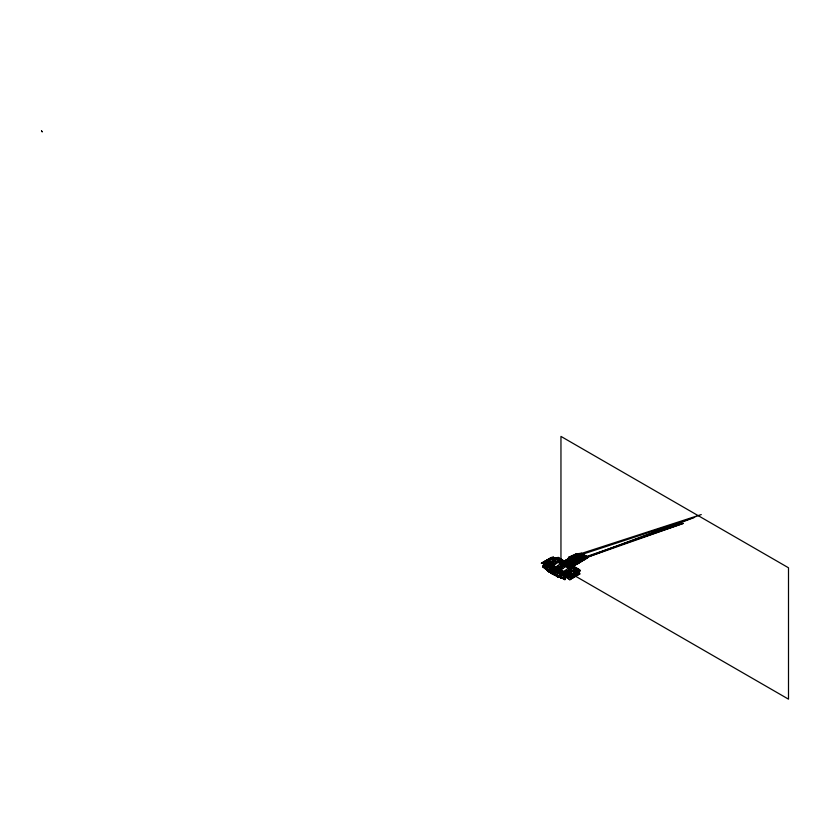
<?xml version="1.0" encoding="UTF-8"?>
<svg xmlns="http://www.w3.org/2000/svg" width="830" height="830" viewBox="0 0 830 830"><rect width="100%" height="100%" fill="white"/><g stroke="black" fill="none" stroke-linecap="round" stroke-linejoin="round"><path stroke-width="1.25" d="M568.125 567.004L570.168 565.821L567.544 566.651L569.598 565.396L570.168 565.821M571.995 558.901L573.872 559.991L571.413 559.192L571.995 558.87M560.395 570.843L562.979 572.42L560.395 570.843L561.453 570.168L564.027 571.808L562.979 572.42M562.771 574.951L565.168 573.509L566.859 574.599L564.691 575.854L562.771 574.9L565.168 573.509M562.979 571.403L563.549 571.746L562.346 571.766L563.549 571.725M564.691 575.854L566.859 574.547M565.562 573.364L569.868 570.853L571.185 571.694L566.89 574.173L565.562 573.333L569.868 570.853M566.382 570.822L567.678 571.621L566.06 572.555L564.753 571.735L566.382 570.791M566.89 574.173L571.185 571.663M569.971 565.624L567.544 566.651M571.746 571.227L574.993 569.328L573.364 568.332L570.117 570.231L571.746 571.206M573.81 570.532L572.99 571.061L574.661 572.077L575.481 571.6L574.661 572.026L572.99 571.009L573.81 570.532L575.481 571.6M573.966 570.2L576.954 572.026L575.107 573.094L572.109 571.227L573.966 570.168M542.924 566.039L544.677 566.983M543.214 565.884C542.353 568.394 548.008 567.429 547.126 570.044M544.864 568.031L545.144 566.994L545.445 568.986M545.32 567.741L547.385 568.571L547.53 570.999L549.408 571.995L549.346 570.895L547.603 569.857M545.497 567.772L545.59 568.944L547.312 569.93M547.499 570.947L547.395 568.851M547.592 569.961L545.206 568.851M547.592 569.712C550.601 568.405 550.684 575.387 547.603 570.677M549.699 571.808L549.668 570.822M550.612 571.465L550.715 572.555L552.438 573.551M552.251 573.613L552.541 572.576M555.104 575.252L555 574.132L553.288 573.146M553.288 573.904C554.45 575.937 557.314 574.516 553.631 573.001L553.216 574.287L555 575.356M557.843 576.995L556.1 575.979L556.027 574.837M558.227 576.736C559.161 575.294 555.125 572.856 556.121 575.812M562.833 577.535L564.929 578.22L565.054 579.382M564.774 579.527L564.67 578.406M571.569 557.283L573.54 558.424L570.874 557.584L571.569 557.252L570.874 557.584L572.856 558.683M571.891 557.148L572.825 556.723L574.796 557.895L573.862 558.289L571.891 557.127L572.825 556.723M573.52 556.463L575.024 557.77M573.769 558.694L576.456 558.268L575.75 557.77L573.769 558.694L574.485 559.109L576.466 558.175M574.298 559.555L576.964 560.364L574.298 559.555L576.269 560.655M575.449 555.457L577.358 556.619L579.278 555.758L577.348 554.648L573.81 556.359L574.63 556.806M575.605 557.075L578.697 556.328L580.035 557.065L578.697 556.297L575.605 557.075L576.134 557.418M575.75 557.77L576.456 558.268M576.456 558.632L578.437 559.742M575.947 557.459L578.002 558.497L580.035 557.065M581.093 556.806L579.174 557.667L581.104 558.777L583.002 557.967L581.093 556.806L578.655 557.677L579.195 557.957M586.758 556.266L586.198 556.702L586.997 556.671M586.924 556.328L585.897 556.525L587.09 556.826L585.513 555.789M579.734 554.492L577.888 554.502L579.143 554.129L584.725 557.355L583.48 557.75L582.888 557.387L584.133 557.013M579.143 554.15L577.888 554.523M579.88 554.575L578.624 554.948L580.471 554.897M580.191 554.004C577.701 553.838 587.816 556.65 584.725 557.21M580.45 555.944L582.11 555.965L580.45 555.944L581.062 556.297M580.616 555L579.371 555.384L581.208 555.322M582.65 556.183L581.405 556.557L582.733 557.324L583.988 556.951M583.241 556.525L581.996 556.878L583.397 556.588M547.779 569.743L547.613 570.739M557.936 576.923L557.843 575.781L556.162 574.796M568.675 574.049L569.702 573.437L571.963 574.837L570.947 575.429L568.986 573.789M585.876 556.079L584.289 555.062L580.512 556.183L574.132 558.818L563.715 564.67L560.935 563.062L564.929 560.8L564.836 561.505L557.833 557.49L554.461 558.922M566.61 559.887C563.954 561.931 569.826 558.248 567.471 559.347L567.232 559.783M587.412 557.594L587.412 556.868L583.583 557.957L573.478 562.356L577.514 562.128L577.742 561.443L573.478 562.356L569.494 564.659L578.313 571.714L579.745 573.862L569.857 579.765C561.36 573.841 550.446 571.258 542.903 563.487L541.44 563.165L551.338 557.459L553.278 557.262L563.809 561.371M552.531 573.489L552.51 572.472M561.63 578.095L561.588 577.006L559.887 575.958L559.596 577.369M568.82 568.882L570.355 567.979L569.795 567.429L568.27 568.332L568.82 568.882L570.345 568M569.65 569.712L571.185 568.809L570.552 568.177L569.017 569.079L569.66 569.691M571.465 568.664L572.669 567.928L571.289 566.548L570.075 567.284L571.486 568.612M577.389 554.897L576.03 553.921L568.872 557.127L567.782 559.078L560.935 562.792L563.715 564.4M572.005 566.454C572.275 568.177 572.908 564.753 570.916 565.303L570.127 565.365L572.461 566.185M569.743 557.127L573.987 555.208M562.605 563.238L562.325 563.861L563.145 563.311M563.311 564.41L554.129 571.455M583.148 554.616L584.901 555.395M559.845 562.232L562.481 561.36L559.845 562.232L562.273 561.163L560.426 562.543M567.896 562.294L559.721 568.415L558.331 567.616L561.962 564.857M574.204 555.488L576.03 553.921L581.156 553.257L587.412 556.868L581.56 553.89M557.812 566.548L558.538 565.956L557.262 566.236L557.802 566.506M562.18 568.062L561.453 568.643L562.719 568.374L562.18 568.104M541.44 563.363L551.338 557.656L553.278 557.501L559.825 560.292M548.246 560.686L549.263 560.074L551.535 561.329L550.508 561.92L548.246 560.686L550.508 561.9M552.51 559.296L553.34 558.766L555.011 559.721L554.181 560.198L552.51 559.244L554.181 560.198M555.146 558.849L558.31 557.438L564.94 561.599L565.832 560.26M550.114 562.128L549.087 562.74L546.825 561.485L547.841 560.893L550.114 562.149M558.31 557.438L556.691 558.144L557.833 557.49L557.833 558.486M548.111 563.767L549.802 564.691L548.111 563.715L545.933 564.971L547.406 566.07L549.802 564.691L547.406 566.07M555.716 559.628C547.561 563.674 562.242 558.279 552.728 558.009L550.881 559.109L553.869 560.727M552.49 562.699L550.757 563.695L549.854 563.331L551.577 562.335C554.056 562.647 548.993 561.931 551.639 562.75C550 562.512 551.763 562.865 551.577 562.335M549.854 563.331L550.757 563.829L552.49 562.823M549.159 565.531L549.844 565.116L554.035 567.419L553.351 567.803L549.159 565.531L553.351 567.782M559.825 559.866L555.841 562.169L553.568 565.396L561.526 560.136M557.822 561.09L556.308 562.014L558.455 561.194M559.296 560.198L558.102 560.893L559.503 561.184C561.246 560.043 559.503 559.991 559.503 560.987L558.497 560.831M558.123 561.267L556.629 561.9M558.652 561.225L557.138 562.138L559.213 561.308M552.832 564.867L554.45 563.912L553.143 563.197L551.525 564.161L552.832 564.846M552.718 565.209L551.67 565.884L554.243 567.284L555.301 566.61L552.718 565.209L555.301 566.61M546.96 568.82L545.632 567.73M560.935 563.062L563.715 564.535L567.45 562.512L564.659 560.644L559.825 563.342L558.165 562.429L561.62 560.437L563.269 561.36M558.165 562.45L562.149 560.437L561.464 560.831L561.464 560.167L563.549 561.516M554.865 566.61L553.392 566.558L554.067 566.174M567.347 559.462L566.755 559.793M563.601 561.837L560.094 563.829L560.717 564.182L565.77 561.412L566.88 562.512M563.85 561.661L567.99 559.379M563.757 561.889L563.964 562.418M564.276 561.505L564.929 561.163M551.545 569.38L557.003 572.814L551.545 569.66M552.24 569.235L555.976 567.077L557.148 567.886L553.413 570.044L552.24 569.37L555.976 567.212L557.148 567.886M561.007 564.359L562.771 563.311M567.274 560.624C570.168 558.507 567.347 561.433 566.537 560.209M561.007 564.327L561.671 564.742L563.446 563.695M566.423 561.869L565.593 562.377L566.112 562.678M568.27 561.07L565.821 562.024L567.461 561.08L566.164 560.333M557.148 567.762L553.413 570.044M563.518 563.954L561.972 564.919L683.422 523.357L563.363 565.718M561.495 562.792L563.715 563.881L567.45 562.252M580.71 554.201L582.235 553.6M563.715 564.078L566.942 562.19M581.125 554.139L582.245 553.921M563.435 564.504L567.419 562.294M552.147 573.706C549.502 573.779 549.844 569.702 552.365 572.275M569.982 562.055L569.224 562.512L570.231 562.221M566.319 564.327L563.663 565.884L564.327 566.278C567.149 566.205 566.216 563.612 566.983 564.742M555.602 571.185L559.347 569.027L560.52 569.702L559.347 569.152L555.602 571.185L556.774 571.995L560.52 569.702M564.327 566.278L566.983 564.711M567.274 564.877L564.618 566.444L565.24 566.797L567.896 565.24L567.274 564.877L567.896 565.24M568.177 564.836L567.627 564.535L568.519 564.649M571.517 563.072L572.897 562.211L572.171 561.796L570.781 562.595L571.517 563.02M571.196 565.095L570.947 563.912L571.58 563.57L571.828 564.753M574.682 562.491L572.005 564.628L571.787 563.56L573.229 563.259L572.524 563.124M573.208 563.248L573.883 562.366L573.364 563.165M569.857 579.765L567.938 577.711L557.003 572.814M559.503 571.351L560.177 570.947L564.369 573.53L563.695 573.914L559.503 571.341M571.891 564.099L575.283 562.024L574.868 562.553M570.469 565.562L577.742 561.443M570.978 565.531L572.181 567.014M576.767 562.201C578.448 560.333 575.875 564.514 576.85 562.242M571.03 565.645L571.663 565.323M579.807 560.592L579.174 561.339M579.413 561.319L578.043 562.138M581.83 559.877L580.844 560.447M556.007 574.91L558.175 575.688M580.263 560.987L581.073 560.509M582.089 559.887L581.394 561.453L583.936 559.306L580.409 561.412L581.405 561.402M586.945 557.086L583.708 555.229M571.766 566.05L563.809 571.299L569.494 570.044L573.478 567.751M572.067 565.873C574.35 563.881 574.962 564.473 576.051 564.4L576.02 562.543L572.067 564.825L572.098 565.894M576.767 563.082L577.607 562.688L577.535 561.754M579.765 560.561L579.807 561.464L577.888 562.522L577.929 561.671M581.301 560.644L580.492 561.101L583.915 559.15M582.971 559.679L583.895 559.14M571.984 566.091L572.627 565.749L572.627 566.589L587.412 558.019L587.318 557.044C589.072 557.615 585.399 558.549 587.879 557.366M572.783 565.624L572.814 566.485L572.783 565.624C574.474 564.825 572.752 567.181 571.486 566.496L573.385 566.143L579.537 569.702L580.014 571.299L579.164 572.306L578.479 570.075L570.293 565.261L570.293 565.925M574.215 564.836L573.582 566.008M579.734 561.62L579.734 562.346L579.734 561.62L576.29 563.56C576.518 566.081 586.26 557.324 576.632 563.881M575.325 564.483L578.79 562.636M584.382 559.648L584.434 558.434L584.382 559.648C586.302 560.032 585.399 555.965 585.565 558.964M572.285 567.855L571.497 568.311L570.48 567.326L571.279 566.849L572.275 567.876L571.486 568.332L570.49 567.305M570.864 568.726L569.37 569.1L570.853 568.747M566.631 572.98C567.928 570.884 570.957 572.71 567.533 573.54L566.631 572.856L567.533 573.374L569.266 572.378M576.528 571.206L579.537 569.702L577.804 570.801M568.093 577.058L569.121 576.466L566.849 575.076L565.832 575.688L568.093 577.078L569.121 576.487M569.525 576.238L570.542 575.647L568.28 574.256L567.253 574.868L569.515 576.248L570.542 575.657M570.947 575.408L571.963 574.817M572.368 574.588L573.385 573.997L571.123 572.617L570.096 573.219L572.368 574.609L573.385 574.018M578.199 571.289L580.014 570.293L577.213 572.057M578.884 571.953L579.537 571.341M569.857 579.568L579.745 573.862M568.633 559.119L570.366 558.165L571.299 558.715L569.567 559.679L568.633 559.119L570.366 558.185M573.478 562.356L693.942 517.671L567.782 559.078L580.014 553.589L578.303 554.357M574.63 556.837L576.217 556.131L575.398 555.664M585.275 558.434L587.163 557.636L587.163 556.972M577.161 560.873L580.378 559.576M578.956 561.049L585.005 559.109L583.583 557.957L586.271 557.21L585.005 559.109L577.514 562.128L576.093 560.976L577.514 562.128M583.583 558.289L701.267 514.558L577.452 554.741M565.489 563.145L567.896 562.232M556.411 559.171L556.411 557.791L557.096 557.729L563.404 561.371L564.462 560.997M579.174 561.122L582.38 560.053M573.022 566.33L579.516 569.816M551.224 557.625L552.386 557.615L543.225 562.252M551.13 557.781L551.877 557.77L549.242 558.87M548.869 559.088L549.616 559.088L543.951 561.92M576.228 563.923L576.954 564.016M577.058 563.954L576.134 564.016M575.315 564.452L576.051 564.545M575.211 564.504L576.145 564.483M574.318 565.074L575.242 565.012L574.422 565.012M582.121 554.035L581.156 553.984L581.156 553.257L583.677 554.969M541.44 563.165L542.903 563.259L556.982 572.544M543.318 565.749L545.051 566.765M544.76 568.125C541.16 567.845 543.619 563.176 545.32 567.087M547.873 569.691L549.605 570.708M550.715 571.331L552.448 572.358M549.574 571.901L547.914 570.947M559.534 576.093L561.36 577.338M562.948 577.41L564.587 578.479M558.123 576.829L556.401 575.833L556.297 574.744M561.516 578.137L559.793 577.13L559.711 576.062M564.929 579.454L563.29 578.717M564.649 579.62L562.844 578.417M576.425 562.201L575.2 562.906M571.787 563.56L572.378 563.217M568.872 557.127L570.293 557.947M561.215 578.303L561.246 577.275M582.069 553.444L581.145 553.786L583.604 554.897M562.481 561.36L561.889 560.956L560.043 562.024M583.801 555.166L587.038 557.034M587.879 557.542L587.37 557.189M580.844 560.125L580.875 561.837M579.651 560.717L579.807 561.464M579.485 560.841L579.392 561.588L579.257 560.976M579.994 562.304L579.994 560.478M578.52 561.765L578.043 562.377M578.998 562.138L579.018 562.699M577.836 563.217L577.047 563.487M567.928 559.41L568.654 559.825M574.983 565.199L574.983 564.359L574.318 565.5M566.963 561.547L567.845 562.055M564.659 560.904L567.45 562.512M571.766 565.147L571.766 566.9M561.972 560.395L563.632 561.36M556.079 558.258L556.079 559.047M552.676 562.73L554.741 563.923M573.281 574.9L788.5 699.161L788.5 567.782L560.956 436.404L560.956 566.496M543.474 566.849L545.051 567.751L545.113 566.88M563.383 578.344L564.96 579.247M546.96 568.955L543.111 567.056M559.607 576.259L561.173 577.161M563.02 578.552L565.054 579.682L565.095 578.188M545.756 568.82L547.323 569.722M559.97 577.026L561.547 577.939M547.655 570.013L549.232 570.926M550.498 571.663L552.075 572.565M553.351 573.302L554.917 574.204M556.193 574.941L557.843 575.781M559.607 577.244L561.64 578.365L561.64 577.172M548.028 570.791L549.605 571.694M550.871 572.43L552.448 573.343M553.714 574.07L555.291 574.983M556.557 575.719L558.134 576.622M550.498 572.648C555.664 577.047 550.28 567.419 550.435 572.524M553.382 574.194L555.343 575.408L555.384 574.225M556.142 575.605L558.227 577.047L558.268 575.564M568.394 571.974L567.492 572.119L569.266 572.544M565.168 573.561L566.859 574.599M543.339 567.191L543.038 566.631M550.736 572.773L550.435 572.212M573.478 568.166L578.313 571.953L579.745 574.059M564.95 578.24L563.124 577.026L563.082 578.51M578.406 570.355L578.884 570.957M559.607 577.089L559.752 575.709L561.806 577.161M553.486 574.09L553.454 573.105M563.155 578.365L563.124 577.369M555.509 574.09L553.496 572.752L553.278 574.173M565.479 562.232L565.987 563.809L564.12 564.877L562.896 565.116L562.896 563.736M585.42 555.965L585.326 556.567M574.09 563.736L574.101 564.276M573.758 563.923L573.779 564.462M572.876 564.473L572.358 565.614L572.358 564.763M565.023 578.375L565.023 579.216M564.659 560.644L564.659 561.433M564.659 578.593L564.659 579.423M563.715 563.881L563.715 564.67M563.321 577.389L563.321 578.23M563.176 561.62L561.288 560.26L561.288 560.924M559.908 576.082L559.908 576.912M557.947 557.625L557.947 558.476M557.833 575.968L557.833 576.798M556.494 574.765L556.494 575.595M554.99 574.318L554.99 575.159M553.652 573.125L553.652 573.955M552.147 572.679L552.147 573.509M550.809 571.486L550.809 572.316M547.966 569.837L547.966 570.677M547.022 569.069L547.022 569.899M545.684 567.865L545.684 568.706M544.75 567.098L544.75 567.928M543.411 565.904L543.411 566.734M550.726 562.823L551.67 562.958L550.757 562.813M560.81 570.781L562.284 570.884L560.81 570.812M563.778 572.721L564.774 573.354L565.77 572.752L564.774 572.14L563.778 572.752M567.73 574.796L569.255 575.117L567.73 574.827M575.315 559.098L577.286 560.26L578.22 559.835L576.248 558.704L575.304 559.119M576.041 557.054L577.161 557.335L576.041 557.054M577.389 557.833L578.51 558.113L577.389 557.833M577.898 556.899L579.465 557.013L577.898 556.899M578.386 558.974L579.195 559.472L580.793 558.777L579.973 558.3L578.375 559.005M41.521 130.974L42.185 131.752L41.521 130.974M567.523 572.43L568.426 572.638L567.554 572.399M559.586 564.255L556.909 566.278L558.445 567.17L561.132 565.147L559.596 564.286M563.114 566.288L560.426 568.311L561.972 569.193L564.659 567.201L563.114 566.309M553.278 557.262L542.903 563.487L553.278 557.262M544.999 562.533L543.982 563.145L546.244 564.379L547.271 563.767L544.999 562.533M546.42 561.713L545.403 562.325L547.665 563.56L548.692 562.948L546.42 561.713M547.261 562.387L546.721 562.74L548.246 562.927L547.261 562.429M553.112 561.225L548.817 563.746L550.145 564.462L554.44 561.983L553.112 561.256M557.21 559.057L553.963 560.956L555.592 561.848L558.829 559.97L557.21 559.088M548.91 565.655L548.091 566.153L552.282 568.426L553.102 567.938L548.91 565.655M551.13 564.296L550.134 564.908L551.13 565.448L552.126 564.877L551.13 564.338M552.739 565.489L552.116 565.873L553.309 565.821L552.739 565.489M569.141 560.779L567.865 561.537L569.255 562.335L570.521 561.578L569.141 560.779M556.536 568.685L555.851 569.11L557.023 568.965L556.536 568.716M568.322 562.294L569.193 562.802L568.322 562.325M568.114 562.844L567.274 563.352L568.633 563.165L568.114 562.865M557.428 569.204L556.743 569.629L557.905 569.473L557.428 569.235M567.222 563.612L566.392 564.12L568.405 565.282L569.235 564.774L567.222 563.643M569.992 562.522L568.363 563.497L569.66 564.244L571.299 563.269L569.992 562.543M570.667 564.12L569.733 565.064L570.656 564.11M569.577 564.971L566.133 566.983L567.782 568L571.227 565.987L569.577 564.971M570.926 564.618L570.376 565.438L570.926 564.618M559.254 571.486L558.424 571.974L562.615 574.536L563.446 574.049L559.254 571.486M573.447 564.192L573.136 565.22L573.447 564.192M574.744 563.995L573.623 564.877L574.744 563.995M578.313 571.714L567.938 577.939L578.313 571.714M578.033 572.41L570.023 577.037L571.175 578.396L579.184 573.769L578.033 572.41M575.688 574.121L570.77 576.975L571.507 577.846L576.425 575.003L575.688 574.121M577.95 572.814L576.062 573.914L576.798 574.796L578.697 573.696L577.95 572.814M574.173 560.364L572.451 561.339L573.385 561.879L575.107 560.904L574.173 560.364M578.884 571.424L578.884 572.212L578.884 571.424"/></g></svg>
